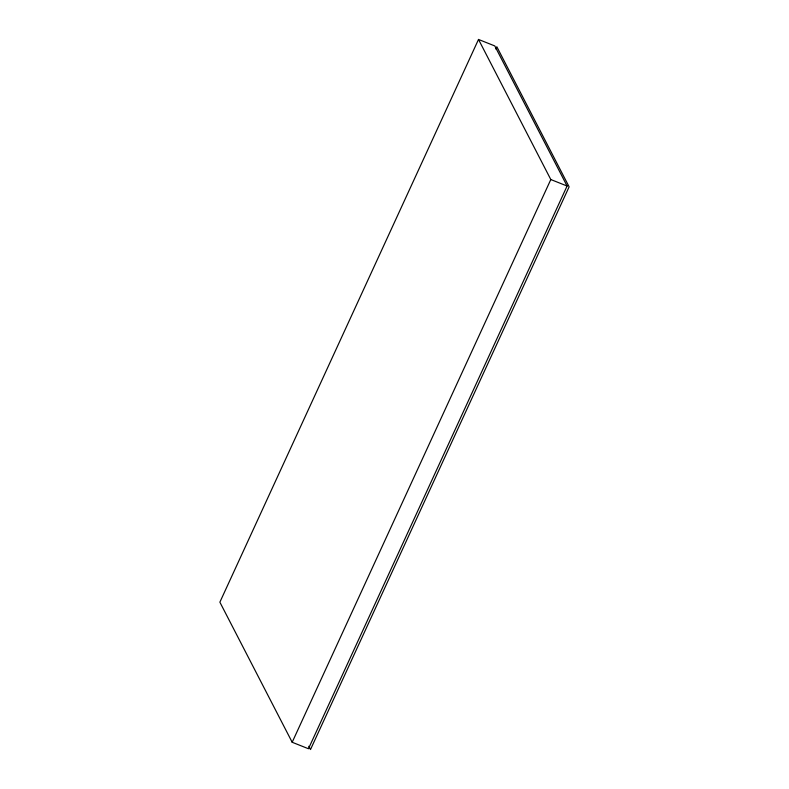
<?xml version="1.0" encoding="UTF-8"?>
<svg xmlns="http://www.w3.org/2000/svg" width="789" height="789" viewBox="0 0 789 789"><rect width="100%" height="100%" fill="white"/><g stroke="black" fill="none" stroke-linecap="round" stroke-linejoin="round"><path stroke-width="1.18" d="M478.509 39.45L219.875 602.175L292.177 742.262L308.46 748.741L567.094 186.017L494.782 45.93L478.509 39.45L550.811 179.537L567.094 186.017M495.788 48.977L496.823 46.738L569.125 186.825L310.491 749.55L308.795 746.266M292.177 742.262L550.811 179.537"/></g></svg>
